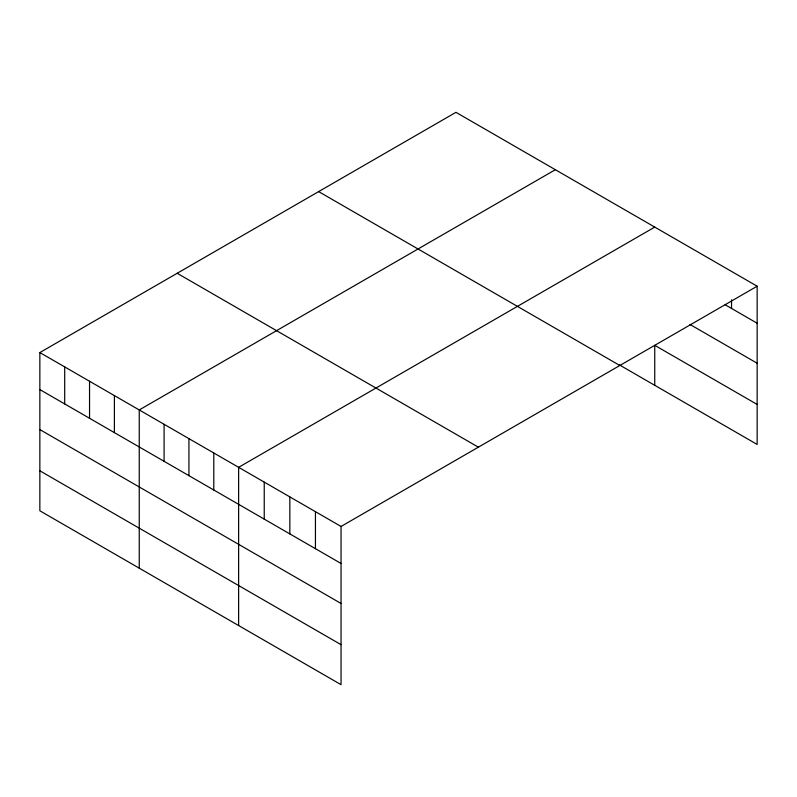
<?xml version="1.0" encoding="UTF-8"?>
<svg xmlns="http://www.w3.org/2000/svg" width="797" height="797" viewBox="0 0 797 797"><rect width="100%" height="100%" fill="white"/><g stroke="black" fill="none" stroke-linecap="round" stroke-linejoin="round"><path stroke-width="1.2" d="M757.15 286.213L341.046 526.458L341.046 684.673L39.85 510.787L39.85 352.563L455.954 112.327L757.15 286.213L757.15 444.437L619.538 364.986M555.35 169.711L139.246 409.947L139.246 568.171M654.745 227.095L238.632 467.331L238.632 625.555M725.15 304.763L757.15 323.233M689.943 324.429L757.15 363.233M757.15 404.438L654.745 345.32L654.745 385.31M318.641 191.609L619.837 365.494M177.163 273.281L478.359 447.177M39.85 352.563L341.046 526.458M39.85 389.584L341.046 563.469M39.85 429.583L341.046 603.468M39.85 470.788L341.046 644.673M731.546 299.821L731.546 308.459M315.443 511.674L315.443 548.695M289.839 496.89L289.839 533.91M264.235 482.115L264.235 519.136M213.785 452.985L213.785 490.006M188.939 438.639L188.939 475.66M164.092 424.293L164.092 461.314M114.399 395.601L114.399 432.622M89.543 381.255L89.543 418.276M64.696 366.909L64.696 403.93"/></g></svg>
